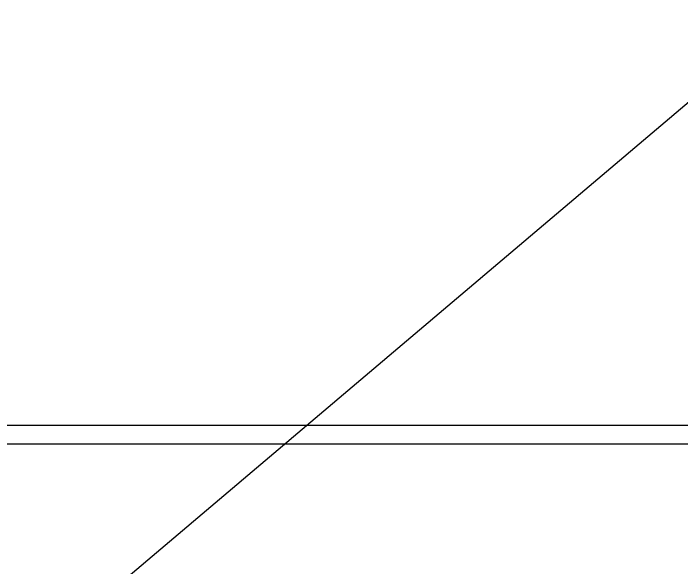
# Model space of a CAD drawing. Header units: millimetres. Extents: x -185079 to -2648, y 85916 to 249201.
# Drawn here: x -52838 to -52650.8, y 133558 to 133713.2 of the extents above; entities that cross this region are included whole.
import ezdxf

# ---------------------------------------------------------------- set-up
doc = ezdxf.new("R2010")
doc.units = ezdxf.units.MM
doc.layers.add('1', color=4, linetype='Continuous')
doc.layers.add('2', color=3, linetype='Continuous')

msp = doc.modelspace()

# ---------------------------------------------------------------- linework, layer by layer
at = {"layer": '1', "color": 3, "lineweight": -3, "ltscale": 2, "extrusion": (-0.004685, -0.017452, 0.999837), "elevation": 0}
msp.add_lwpolyline([(-89340.74, 116693.2), (-79605.6, 119307.2), (-77739.8, 112358.53), (-87474.94, 109744.53)], close=True, dxfattribs=at)
at = {"layer": '1', "lineweight": -3, "ltscale": 2, "extrusion": (-0.004685, -0.017452, 0.999837), "elevation": 0}
msp.add_lwpolyline([(-87231.25, 109916.24), (-77857.26, 112433.27), (-79666.37, 119170.82), (-89040.36, 116653.79), (-87231.25, 109916.24)], dxfattribs=at)
at = {"layer": '2', "extrusion": (-0.004685, -0.017452, 0.999837)}
msp.add_line((-52824.31, 133539.92, 2083.43), (-52108.45, 134146.09, 2097.36), dxfattribs=at)
at = {"layer": '2', "transparency": 33554687, "extrusion": (-0.004685, -0.017452, 0.999837)}
for p, q in [((-53064.1, 133597.91, 1781.57), (-52446.1, 133597.91, 1784.47)), ((-53065.52, 133592.64, 2083.22), (-52445.24, 133592.64, 2086.13))]:
    msp.add_line(p, q, dxfattribs=at)

doc.saveas('drawing.dxf')
